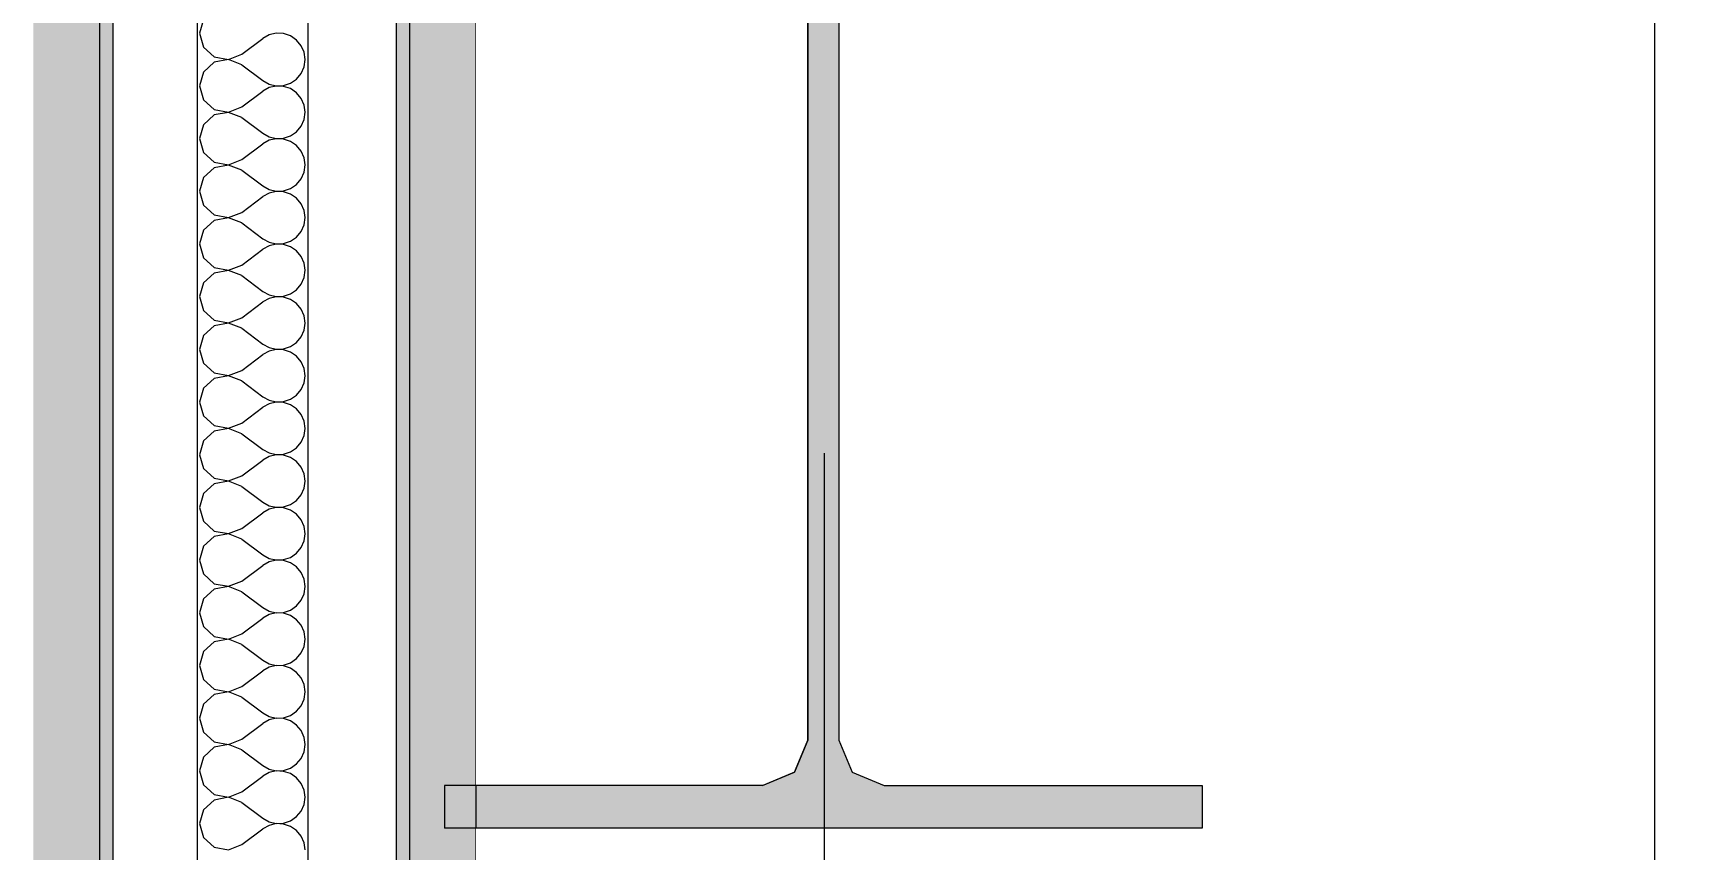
# Model space of a CAD drawing. Header units: millimetres. Extents: x -48147 to 1436659, y -488302 to 18123.
# Drawn here: x 1419576 to 1419950.3, y -467639.1 to -467454.5 of the extents above; entities that cross this region are included whole.
import ezdxf
from ezdxf.enums import TextEntityAlignment as Align

# ---------------------------------------------------------------- set-up
doc = ezdxf.new("R2010")
doc.units = ezdxf.units.MM
doc.header["$MEASUREMENT"] = 0
doc.linetypes.add('Double Dashed', pattern=[546.805537, 264.583325, -105.833328, 70.555556, -105.833328])
doc.linetypes.add('Wipeout_Contour', pattern=[1000, 0, -1000])
for name, color, linetype in [('New_A-15-MG_Structural_Grid_Phase_2', 7, 'Continuous'), ('New_A-25-M_Wall_Int', 7, 'Continuous'), ('New_A-95-D_1_20', 7, 'Continuous'), ('S-280-M_STRUCT_FRAME.IFC Import', 7, 'Continuous')]:
    doc.layers.add(name, color=color, linetype=linetype)
doc.layers.add('New_A-15-MG_Structural_Grid_Phase_2_Pen_No__222', color=7, linetype='Continuous', lineweight=13, true_color=0x65af33)
doc.layers.add('New_A-25-M_Wall_Int_Pen_No__107', color=7, linetype='Continuous', lineweight=15, true_color=0xa6a6a6)
for name, color, linetype, lineweight in [('New_A-25-M_Wall_Int_Pen_No__1', 7, 'Continuous', 13), ('New_A-25-M_Wall_Int_Pen_No__87', 8, 'Continuous', 20), ('New_A-95-D_1_20_Pen_No__1', 7, 'Continuous', 13), ('S-280-M_STRUCT_FRAME.IFC Import_Pen_No__1', 7, 'Continuous', 13), ('S-280-M_STRUCT_FRAME.IFC Import_Pen_No__160', 5, 'Continuous', 200), ('S-280-M_STRUCT_FRAME.IFC Import_Pen_No__90', 8, 'Continuous', 20)]:
    doc.layers.add(name, color=color, linetype=linetype, lineweight=lineweight)
doc.styles.add('GENERATED_STYLE_1', font='')
doc.styles.add('GENERATED_STYLE_2', font='')
doc.styles.get('GENERATED_STYLE_1').set_extended_font_data('Arial')
doc.styles.get('GENERATED_STYLE_2').set_extended_font_data('Swis721 BT')
doc.dimstyles.new('GENERATED_STYLE__4', dxfattribs={"dimtxt": 125, "dimasz": 47.5, "dimexe": 0.18, "dimexo": 50, "dimgap": 0.09, "dimtad": 1, "dimdec": 0, "dimzin": 0, "dimdsep": 46, "dimtxsty": 'GENERATED_STYLE_1', "dimblk": 'ARROWHEAD_2', "dimblk1": 'ARROWHEAD_2', "dimblk2": 'ARROWHEAD_2', "dimcen": 0.09, "dimclrd": 7, "dimclre": 7, "dimclrt": 7, "dimadec": 0, "dimazin": 0, "dimtfac": 1, "dimtdec": 4, "dimtmove": 0, "dimatfit": 3, "dimfxl": 1, "dimtolj": 1, "dimtzin": 0, "dimarcsym": 0})

# ---------------------------------------------------------------- blocks, each defined once
blk = doc.blocks.new('*X202', base_point=(1424163.9, -483032.8))
at = {"layer": 'New_A-25-M_Wall_Int_Pen_No__107', "linetype": 'Continuous'}
for p, q in [((1419614.47, -467451.43), (1419613.58, -467454.56)), ((1419613.58, -467454.56), (1419614.47, -467457.69)), ((1419623.11, -467459.32), (1419627.87, -467455.75)), ((1419629.31, -467454.95), (1419627.87, -467455.75)), ((1419630.9, -467454.58), (1419629.31, -467454.95)), ((1419632.55, -467454.66), (1419630.9, -467454.58)), ((1419634.1, -467455.19), (1419632.55, -467454.66)), ((1419635.46, -467456.12), (1419634.1, -467455.19)), ((1419636.5, -467457.38), (1419635.46, -467456.12)), ((1419614.47, -467457.69), (1419616.87, -467459.88)), ((1419616.87, -467459.88), (1419620.07, -467460.49)), ((1419620.07, -467460.49), (1419623.11, -467459.32)), ((1419637.17, -467458.88), (1419636.5, -467457.38)), ((1419637.39, -467460.51), (1419637.17, -467458.88)), ((1419614.47, -467463.33), (1419613.58, -467466.46)), ((1419616.87, -467461.14), (1419614.47, -467463.33)), ((1419620.07, -467460.54), (1419616.87, -467461.14)), ((1419623.11, -467461.7), (1419620.07, -467460.54)), ((1419623.11, -467461.7), (1419627.87, -467465.27)), ((1419635.46, -467464.91), (1419636.5, -467463.64)), ((1419636.5, -467463.64), (1419637.17, -467462.14)), ((1419637.17, -467462.14), (1419637.39, -467460.51)), ((1419613.58, -467466.46), (1419614.47, -467469.59)), ((1419623.11, -467471.23), (1419627.87, -467467.65)), ((1419627.87, -467465.27), (1419629.31, -467466.07)), ((1419629.31, -467466.86), (1419627.87, -467467.65)), ((1419629.31, -467466.07), (1419630.9, -467466.44)), ((1419630.9, -467466.49), (1419629.31, -467466.86)), ((1419630.9, -467466.44), (1419632.55, -467466.36)), ((1419632.55, -467466.57), (1419630.9, -467466.49)), ((1419632.55, -467466.36), (1419634.1, -467465.84)), ((1419634.1, -467467.09), (1419632.55, -467466.57)), ((1419634.1, -467465.84), (1419635.46, -467464.91)), ((1419635.46, -467468.02), (1419634.1, -467467.09)), ((1419614.47, -467469.59), (1419616.87, -467471.79)), ((1419620.07, -467472.39), (1419623.11, -467471.23)), ((1419636.5, -467469.29), (1419635.46, -467468.02)), ((1419637.17, -467470.79), (1419636.5, -467469.29)), ((1419637.39, -467472.42), (1419637.17, -467470.79)), ((1419614.47, -467475.24), (1419613.58, -467478.37)), ((1419616.87, -467473.04), (1419614.47, -467475.24)), ((1419616.87, -467471.79), (1419620.07, -467472.39)), ((1419620.07, -467472.44), (1419616.87, -467473.04)), ((1419623.11, -467473.61), (1419620.07, -467472.44)), ((1419623.11, -467473.61), (1419627.87, -467477.18)), ((1419636.5, -467475.55), (1419637.17, -467474.04)), ((1419637.17, -467474.04), (1419637.39, -467472.42)), ((1419613.58, -467478.37), (1419614.47, -467481.5)), ((1419627.87, -467477.18), (1419629.31, -467477.97)), ((1419629.31, -467478.76), (1419627.87, -467479.56)), ((1419629.31, -467477.97), (1419630.9, -467478.34)), ((1419630.9, -467478.39), (1419629.31, -467478.76)), ((1419630.9, -467478.34), (1419632.55, -467478.26)), ((1419632.55, -467478.47), (1419630.9, -467478.39)), ((1419632.55, -467478.26), (1419634.1, -467477.74)), ((1419634.1, -467479), (1419632.55, -467478.47)), ((1419634.1, -467477.74), (1419635.46, -467476.81)), ((1419635.46, -467479.93), (1419634.1, -467479)), ((1419635.46, -467476.81), (1419636.5, -467475.55)), ((1419614.47, -467481.5), (1419616.87, -467483.69)), ((1419623.11, -467483.13), (1419627.87, -467479.56)), ((1419636.5, -467481.19), (1419635.46, -467479.93)), ((1419637.17, -467482.69), (1419636.5, -467481.19)), ((1419637.39, -467484.32), (1419637.17, -467482.69)), ((1419616.87, -467484.95), (1419614.47, -467487.14)), ((1419616.87, -467483.69), (1419620.07, -467484.3)), ((1419620.07, -467484.34), (1419616.87, -467484.95)), ((1419620.07, -467484.3), (1419623.11, -467483.13)), ((1419623.11, -467485.51), (1419620.07, -467484.34)), ((1419623.11, -467485.51), (1419627.87, -467489.08)), ((1419636.5, -467487.45), (1419637.17, -467485.95)), ((1419637.17, -467485.95), (1419637.39, -467484.32)), ((1419614.47, -467487.14), (1419613.58, -467490.27)), ((1419613.58, -467490.27), (1419614.47, -467493.4)), ((1419627.87, -467489.08), (1419629.31, -467489.88)), ((1419629.31, -467489.88), (1419630.9, -467490.25)), ((1419630.9, -467490.3), (1419629.31, -467490.67)), ((1419630.9, -467490.25), (1419632.55, -467490.17)), ((1419632.55, -467490.38), (1419630.9, -467490.3)), ((1419632.55, -467490.17), (1419634.1, -467489.64)), ((1419634.1, -467490.9), (1419632.55, -467490.38)), ((1419634.1, -467489.64), (1419635.46, -467488.71)), ((1419635.46, -467488.71), (1419636.5, -467487.45)), ((1419614.47, -467493.4), (1419616.87, -467495.6)), ((1419623.11, -467495.04), (1419627.87, -467491.46)), ((1419629.31, -467490.67), (1419627.87, -467491.46)), ((1419635.46, -467491.83), (1419634.1, -467490.9)), ((1419636.5, -467493.1), (1419635.46, -467491.83)), ((1419637.17, -467494.6), (1419636.5, -467493.1)), ((1419616.87, -467496.85), (1419614.47, -467499.05)), ((1419616.87, -467495.6), (1419620.07, -467496.2)), ((1419620.07, -467496.25), (1419616.87, -467496.85)), ((1419620.07, -467496.2), (1419623.11, -467495.04)), ((1419623.11, -467497.42), (1419620.07, -467496.25)), ((1419623.11, -467497.42), (1419627.87, -467500.99)), ((1419636.5, -467499.35), (1419637.17, -467497.85)), ((1419637.39, -467496.23), (1419637.17, -467494.6)), ((1419637.17, -467497.85), (1419637.39, -467496.23)), ((1419614.47, -467499.05), (1419613.58, -467502.18)), ((1419627.87, -467500.99), (1419629.31, -467501.78)), ((1419632.55, -467502.07), (1419634.1, -467501.55)), ((1419634.1, -467501.55), (1419635.46, -467500.62)), ((1419635.46, -467500.62), (1419636.5, -467499.35)), ((1419613.58, -467502.18), (1419614.47, -467505.31)), ((1419614.47, -467505.31), (1419616.87, -467507.5)), ((1419623.11, -467506.94), (1419627.87, -467503.37)), ((1419629.31, -467502.57), (1419627.87, -467503.37)), ((1419629.31, -467501.78), (1419630.9, -467502.15)), ((1419630.9, -467502.2), (1419629.31, -467502.57)), ((1419630.9, -467502.15), (1419632.55, -467502.07)), ((1419632.55, -467502.28), (1419630.9, -467502.2)), ((1419634.1, -467502.81), (1419632.55, -467502.28)), ((1419635.46, -467503.74), (1419634.1, -467502.81)), ((1419636.5, -467505), (1419635.46, -467503.74)), ((1419637.17, -467506.5), (1419636.5, -467505)), ((1419616.87, -467508.76), (1419614.47, -467510.95)), ((1419616.87, -467507.5), (1419620.07, -467508.11)), ((1419620.07, -467508.15), (1419616.87, -467508.76)), ((1419620.07, -467508.11), (1419623.11, -467506.94)), ((1419623.11, -467509.32), (1419620.07, -467508.15)), ((1419637.39, -467508.13), (1419637.17, -467506.5)), ((1419637.17, -467509.76), (1419637.39, -467508.13)), ((1419614.47, -467510.95), (1419613.58, -467514.08)), ((1419623.11, -467509.32), (1419627.87, -467512.89)), ((1419634.1, -467513.45), (1419635.46, -467512.52)), ((1419635.46, -467512.52), (1419636.5, -467511.26)), ((1419636.5, -467511.26), (1419637.17, -467509.76)), ((1419613.58, -467514.08), (1419614.47, -467517.21)), ((1419623.11, -467518.84), (1419627.87, -467515.27)), ((1419627.87, -467512.89), (1419629.31, -467513.69)), ((1419629.31, -467514.48), (1419627.87, -467515.27)), ((1419629.31, -467513.69), (1419630.9, -467514.06)), ((1419630.9, -467514.11), (1419629.31, -467514.48)), ((1419630.9, -467514.06), (1419632.55, -467513.98)), ((1419632.55, -467514.19), (1419630.9, -467514.11)), ((1419632.55, -467513.98), (1419634.1, -467513.45)), ((1419634.1, -467514.71), (1419632.55, -467514.19)), ((1419635.46, -467515.64), (1419634.1, -467514.71)), ((1419636.5, -467516.91), (1419635.46, -467515.64)), ((1419614.47, -467517.21), (1419616.87, -467519.41)), ((1419616.87, -467519.41), (1419620.07, -467520.01)), ((1419620.07, -467520.06), (1419616.87, -467520.66)), ((1419620.07, -467520.01), (1419623.11, -467518.84)), ((1419623.11, -467521.23), (1419620.07, -467520.06)), ((1419637.17, -467518.41), (1419636.5, -467516.91)), ((1419637.39, -467520.04), (1419637.17, -467518.41)), ((1419637.17, -467521.66), (1419637.39, -467520.04)), ((1419614.47, -467522.86), (1419613.58, -467525.99)), ((1419616.87, -467520.66), (1419614.47, -467522.86)), ((1419623.11, -467521.23), (1419627.87, -467524.8)), ((1419635.46, -467524.43), (1419636.5, -467523.16)), ((1419636.5, -467523.16), (1419637.17, -467521.66)), ((1419613.58, -467525.99), (1419614.47, -467529.12)), ((1419623.11, -467530.75), (1419627.87, -467527.18)), ((1419627.87, -467524.8), (1419629.31, -467525.59)), ((1419629.31, -467526.38), (1419627.87, -467527.18)), ((1419629.31, -467525.59), (1419630.9, -467525.96)), ((1419630.9, -467526.01), (1419629.31, -467526.38)), ((1419630.9, -467525.96), (1419632.55, -467525.88)), ((1419632.55, -467526.09), (1419630.9, -467526.01)), ((1419632.55, -467525.88), (1419634.1, -467525.36)), ((1419634.1, -467526.62), (1419632.55, -467526.09)), ((1419634.1, -467525.36), (1419635.46, -467524.43)), ((1419635.46, -467527.55), (1419634.1, -467526.62)), ((1419636.5, -467528.81), (1419635.46, -467527.55)), ((1419614.47, -467529.12), (1419616.87, -467531.31)), ((1419616.87, -467531.31), (1419620.07, -467531.92)), ((1419620.07, -467531.92), (1419623.11, -467530.75)), ((1419637.17, -467530.31), (1419636.5, -467528.81)), ((1419637.39, -467531.94), (1419637.17, -467530.31)), ((1419614.47, -467534.76), (1419613.58, -467537.89)), ((1419616.87, -467532.57), (1419614.47, -467534.76)), ((1419620.07, -467531.96), (1419616.87, -467532.57)), ((1419623.11, -467533.13), (1419620.07, -467531.96)), ((1419623.11, -467533.13), (1419627.87, -467536.7)), ((1419635.46, -467536.33), (1419636.5, -467535.07)), ((1419636.5, -467535.07), (1419637.17, -467533.57)), ((1419637.17, -467533.57), (1419637.39, -467531.94)), ((1419613.58, -467537.89), (1419614.47, -467541.02)), ((1419627.87, -467536.7), (1419629.31, -467537.5)), ((1419629.31, -467538.29), (1419627.87, -467539.08)), ((1419629.31, -467537.5), (1419630.9, -467537.87)), ((1419630.9, -467537.92), (1419629.31, -467538.29)), ((1419630.9, -467537.87), (1419632.55, -467537.79)), ((1419632.55, -467538), (1419630.9, -467537.92)), ((1419632.55, -467537.79), (1419634.1, -467537.26)), ((1419634.1, -467538.52), (1419632.55, -467538)), ((1419634.1, -467537.26), (1419635.46, -467536.33)), ((1419635.46, -467539.45), (1419634.1, -467538.52)), ((1419614.47, -467541.02), (1419616.87, -467543.22)), ((1419620.07, -467543.82), (1419623.11, -467542.65)), ((1419623.11, -467542.65), (1419627.87, -467539.08)), ((1419636.5, -467540.72), (1419635.46, -467539.45)), ((1419637.17, -467542.22), (1419636.5, -467540.72)), ((1419637.39, -467543.84), (1419637.17, -467542.22)), ((1419616.87, -467544.47), (1419614.47, -467546.67)), ((1419616.87, -467543.22), (1419620.07, -467543.82)), ((1419620.07, -467543.87), (1419616.87, -467544.47)), ((1419623.11, -467545.04), (1419620.07, -467543.87)), ((1419623.11, -467545.04), (1419627.87, -467548.61)), ((1419636.5, -467546.97), (1419637.17, -467545.47)), ((1419637.17, -467545.47), (1419637.39, -467543.84)), ((1419614.47, -467546.67), (1419613.58, -467549.8)), ((1419613.58, -467549.8), (1419614.47, -467552.93)), ((1419627.87, -467548.61), (1419629.31, -467549.4)), ((1419629.31, -467550.19), (1419627.87, -467550.99)), ((1419629.31, -467549.4), (1419630.9, -467549.77)), ((1419630.9, -467549.82), (1419629.31, -467550.19)), ((1419630.9, -467549.77), (1419632.55, -467549.69)), ((1419632.55, -467549.9), (1419630.9, -467549.82)), ((1419632.55, -467549.69), (1419634.1, -467549.17)), ((1419634.1, -467550.43), (1419632.55, -467549.9)), ((1419634.1, -467549.17), (1419635.46, -467548.24)), ((1419635.46, -467548.24), (1419636.5, -467546.97)), ((1419614.47, -467552.93), (1419616.87, -467555.12)), ((1419623.11, -467554.56), (1419627.87, -467550.99)), ((1419635.46, -467551.36), (1419634.1, -467550.43)), ((1419636.5, -467552.62), (1419635.46, -467551.36)), ((1419637.17, -467554.12), (1419636.5, -467552.62)), ((1419616.87, -467556.38), (1419614.47, -467558.57)), ((1419616.87, -467555.12), (1419620.07, -467555.73)), ((1419620.07, -467555.77), (1419616.87, -467556.38)), ((1419620.07, -467555.73), (1419623.11, -467554.56)), ((1419623.11, -467556.94), (1419620.07, -467555.77)), ((1419623.11, -467556.94), (1419627.87, -467560.51)), ((1419636.5, -467558.88), (1419637.17, -467557.38)), ((1419637.39, -467555.75), (1419637.17, -467554.12)), ((1419637.17, -467557.38), (1419637.39, -467555.75)), ((1419614.47, -467558.57), (1419613.58, -467561.7)), ((1419627.87, -467560.51), (1419629.31, -467561.31)), ((1419629.31, -467561.31), (1419630.9, -467561.68)), ((1419632.55, -467561.6), (1419634.1, -467561.07)), ((1419634.1, -467561.07), (1419635.46, -467560.14)), ((1419635.46, -467560.14), (1419636.5, -467558.88)), ((1419613.58, -467561.7), (1419614.47, -467564.83)), ((1419614.47, -467564.83), (1419616.87, -467567.03)), ((1419623.11, -467566.46), (1419627.87, -467562.89)), ((1419629.31, -467562.1), (1419627.87, -467562.89)), ((1419630.9, -467561.73), (1419629.31, -467562.1)), ((1419630.9, -467561.68), (1419632.55, -467561.6)), ((1419632.55, -467561.81), (1419630.9, -467561.73)), ((1419634.1, -467562.33), (1419632.55, -467561.81)), ((1419635.46, -467563.26), (1419634.1, -467562.33)), ((1419636.5, -467564.52), (1419635.46, -467563.26)), ((1419637.17, -467566.03), (1419636.5, -467564.52)), ((1419616.87, -467568.28), (1419614.47, -467570.48)), ((1419616.87, -467567.03), (1419620.07, -467567.63)), ((1419620.07, -467567.68), (1419616.87, -467568.28)), ((1419620.07, -467567.63), (1419623.11, -467566.46)), ((1419623.11, -467568.84), (1419620.07, -467567.68)), ((1419623.11, -467568.84), (1419627.87, -467572.42)), ((1419637.39, -467567.65), (1419637.17, -467566.03)), ((1419637.17, -467569.28), (1419637.39, -467567.65)), ((1419614.47, -467570.48), (1419613.58, -467573.61)), ((1419627.87, -467572.42), (1419629.31, -467573.21)), ((1419634.1, -467572.98), (1419635.46, -467572.05)), ((1419635.46, -467572.05), (1419636.5, -467570.78)), ((1419636.5, -467570.78), (1419637.17, -467569.28)), ((1419613.58, -467573.61), (1419614.47, -467576.74)), ((1419623.11, -467578.37), (1419627.87, -467574.8)), ((1419629.31, -467574), (1419627.87, -467574.8)), ((1419629.31, -467573.21), (1419630.9, -467573.58)), ((1419630.9, -467573.63), (1419629.31, -467574)), ((1419630.9, -467573.58), (1419632.55, -467573.5)), ((1419632.55, -467573.71), (1419630.9, -467573.63)), ((1419632.55, -467573.5), (1419634.1, -467572.98)), ((1419634.1, -467574.23), (1419632.55, -467573.71)), ((1419635.46, -467575.16), (1419634.1, -467574.23)), ((1419636.5, -467576.43), (1419635.46, -467575.16)), ((1419637.17, -467577.93), (1419636.5, -467576.43)), ((1419614.47, -467576.74), (1419616.87, -467578.93)), ((1419616.87, -467580.19), (1419614.47, -467582.38)), ((1419616.87, -467578.93), (1419620.07, -467579.53)), ((1419620.07, -467579.58), (1419616.87, -467580.19)), ((1419620.07, -467579.53), (1419623.11, -467578.37)), ((1419623.11, -467580.75), (1419620.07, -467579.58)), ((1419637.39, -467579.56), (1419637.17, -467577.93)), ((1419637.17, -467581.19), (1419637.39, -467579.56)), ((1419614.47, -467582.38), (1419613.58, -467585.51)), ((1419623.11, -467580.75), (1419627.87, -467584.32)), ((1419634.1, -467584.88), (1419635.46, -467583.95)), ((1419635.46, -467583.95), (1419636.5, -467582.69)), ((1419636.5, -467582.69), (1419637.17, -467581.19)), ((1419613.58, -467585.51), (1419614.47, -467588.64)), ((1419623.11, -467590.27), (1419627.87, -467586.7)), ((1419627.87, -467584.32), (1419629.31, -467585.12)), ((1419629.31, -467585.91), (1419627.87, -467586.7)), ((1419629.31, -467585.12), (1419630.9, -467585.49)), ((1419630.9, -467585.54), (1419629.31, -467585.91)), ((1419630.9, -467585.49), (1419632.55, -467585.41)), ((1419632.55, -467585.61), (1419630.9, -467585.54)), ((1419632.55, -467585.41), (1419634.1, -467584.88)), ((1419634.1, -467586.14), (1419632.55, -467585.61)), ((1419635.46, -467587.07), (1419634.1, -467586.14)), ((1419636.5, -467588.33), (1419635.46, -467587.07)), ((1419614.47, -467588.64), (1419616.87, -467590.84)), ((1419616.87, -467590.84), (1419620.07, -467591.44)), ((1419620.07, -467591.44), (1419623.11, -467590.27)), ((1419637.17, -467589.84), (1419636.5, -467588.33)), ((1419637.39, -467591.46), (1419637.17, -467589.84)), ((1419637.17, -467593.09), (1419637.39, -467591.46)), ((1419614.47, -467594.29), (1419613.58, -467597.42)), ((1419616.87, -467592.09), (1419614.47, -467594.29)), ((1419620.07, -467591.49), (1419616.87, -467592.09)), ((1419623.11, -467592.65), (1419620.07, -467591.49)), ((1419623.11, -467592.65), (1419627.87, -467596.23)), ((1419635.46, -467595.86), (1419636.5, -467594.59)), ((1419636.5, -467594.59), (1419637.17, -467593.09)), ((1419613.58, -467597.42), (1419614.47, -467600.55)), ((1419623.11, -467602.18), (1419627.87, -467598.61)), ((1419627.87, -467596.23), (1419629.31, -467597.02)), ((1419629.31, -467597.81), (1419627.87, -467598.61)), ((1419629.31, -467597.02), (1419630.9, -467597.39)), ((1419630.9, -467597.44), (1419629.31, -467597.81)), ((1419630.9, -467597.39), (1419632.55, -467597.31)), ((1419632.55, -467597.52), (1419630.9, -467597.44)), ((1419632.55, -467597.31), (1419634.1, -467596.79)), ((1419634.1, -467598.04), (1419632.55, -467597.52)), ((1419634.1, -467596.79), (1419635.46, -467595.86)), ((1419635.46, -467598.97), (1419634.1, -467598.04)), ((1419614.47, -467600.55), (1419616.87, -467602.74)), ((1419620.07, -467603.34), (1419623.11, -467602.18)), ((1419636.5, -467600.24), (1419635.46, -467598.97)), ((1419637.17, -467601.74), (1419636.5, -467600.24)), ((1419637.39, -467603.37), (1419637.17, -467601.74)), ((1419614.47, -467606.19), (1419613.58, -467609.32)), ((1419616.87, -467604), (1419614.47, -467606.19)), ((1419616.87, -467602.74), (1419620.07, -467603.34)), ((1419620.07, -467603.39), (1419616.87, -467604)), ((1419623.11, -467604.56), (1419620.07, -467603.39)), ((1419623.11, -467604.56), (1419627.87, -467608.13)), ((1419636.5, -467606.5), (1419637.17, -467604.99)), ((1419637.17, -467604.99), (1419637.39, -467603.37)), ((1419613.58, -467609.32), (1419614.47, -467612.45)), ((1419627.87, -467608.13), (1419629.31, -467608.92)), ((1419629.31, -467609.72), (1419627.87, -467610.51)), ((1419629.31, -467608.92), (1419630.9, -467609.3)), ((1419630.9, -467609.34), (1419629.31, -467609.72)), ((1419630.9, -467609.3), (1419632.55, -467609.22)), ((1419632.55, -467609.42), (1419630.9, -467609.34)), ((1419632.55, -467609.22), (1419634.1, -467608.69)), ((1419634.1, -467609.95), (1419632.55, -467609.42)), ((1419634.1, -467608.69), (1419635.46, -467607.76)), ((1419635.46, -467610.88), (1419634.1, -467609.95)), ((1419635.46, -467607.76), (1419636.5, -467606.5)), ((1419614.47, -467612.45), (1419616.87, -467614.64)), ((1419623.11, -467614.08), (1419627.87, -467610.51)), ((1419636.5, -467612.14), (1419635.46, -467610.88)), ((1419637.17, -467613.65), (1419636.5, -467612.14)), ((1419637.39, -467615.27), (1419637.17, -467613.65)), ((1419616.87, -467615.9), (1419614.47, -467618.1)), ((1419616.87, -467614.64), (1419620.07, -467615.25)), ((1419620.07, -467615.3), (1419616.87, -467615.9)), ((1419620.07, -467615.25), (1419623.11, -467614.08)), ((1419623.11, -467616.46), (1419620.07, -467615.3)), ((1419623.11, -467616.46), (1419627.87, -467620.04)), ((1419636.5, -467618.4), (1419637.17, -467616.9)), ((1419637.17, -467616.9), (1419637.39, -467615.27)), ((1419614.47, -467618.1), (1419613.58, -467621.23)), ((1419613.58, -467621.23), (1419614.47, -467624.35)), ((1419627.87, -467620.04), (1419629.31, -467620.83)), ((1419629.31, -467620.83), (1419630.9, -467621.2)), ((1419630.9, -467621.25), (1419629.31, -467621.62)), ((1419630.9, -467621.2), (1419632.55, -467621.12)), ((1419632.55, -467621.33), (1419630.9, -467621.25)), ((1419632.55, -467621.12), (1419634.1, -467620.6)), ((1419634.1, -467621.85), (1419632.55, -467621.33)), ((1419634.1, -467620.6), (1419635.46, -467619.67)), ((1419635.46, -467619.67), (1419636.5, -467618.4)), ((1419614.47, -467624.35), (1419616.87, -467626.55)), ((1419623.11, -467625.99), (1419627.87, -467622.42)), ((1419629.31, -467621.62), (1419627.87, -467622.42)), ((1419635.46, -467622.78), (1419634.1, -467621.85)), ((1419636.5, -467624.05), (1419635.46, -467622.78)), ((1419637.17, -467625.55), (1419636.5, -467624.05)), ((1419616.87, -467627.81), (1419614.47, -467630)), ((1419616.87, -467626.55), (1419620.07, -467627.15)), ((1419620.07, -467627.2), (1419616.87, -467627.81)), ((1419620.07, -467627.15), (1419623.11, -467625.99)), ((1419623.11, -467628.37), (1419620.07, -467627.2)), ((1419623.11, -467628.37), (1419627.87, -467631.94)), ((1419636.5, -467630.31), (1419637.17, -467628.8)), ((1419637.39, -467627.18), (1419637.17, -467625.55)), ((1419637.17, -467628.8), (1419637.39, -467627.18)), ((1419614.47, -467630), (1419613.58, -467633.13)), ((1419627.87, -467631.94), (1419629.31, -467632.73)), ((1419632.55, -467633.03), (1419634.1, -467632.5)), ((1419634.1, -467632.5), (1419635.46, -467631.57)), ((1419635.46, -467631.57), (1419636.5, -467630.31)), ((1419613.58, -467633.13), (1419614.47, -467636.26)), ((1419614.47, -467636.26), (1419616.87, -467638.45)), ((1419623.11, -467637.89), (1419627.87, -467634.32)), ((1419629.31, -467633.53), (1419627.87, -467634.32)), ((1419629.31, -467632.73), (1419630.9, -467633.11)), ((1419630.9, -467633.15), (1419629.31, -467633.53)), ((1419630.9, -467633.11), (1419632.55, -467633.03)), ((1419632.55, -467633.23), (1419630.9, -467633.15)), ((1419634.1, -467633.76), (1419632.55, -467633.23)), ((1419635.46, -467634.69), (1419634.1, -467633.76)), ((1419636.5, -467635.95), (1419635.46, -467634.69)), ((1419637.17, -467637.46), (1419636.5, -467635.95)), ((1419616.87, -467638.45), (1419620.07, -467639.06)), ((1419620.07, -467639.06), (1419623.11, -467637.89)), ((1419637.39, -467639.08), (1419637.17, -467637.46))]:
    blk.add_line(p, q, dxfattribs=at)
blk = doc.blocks.new('Section Elem_178_2', base_point=(1424163.9, -483032.8))
at = {"layer": 'New_A-25-M_Wall_Int_Pen_No__107', "linetype": 'Continuous'}
for points in [[(1419590.99, -466936.53), (1419575.99, -466936.53), (1419575.99, -468424.8), (1419590.99, -468424.8)], [(1419675.99, -466936.53), (1419660.99, -466936.53), (1419660.99, -468424.8), (1419675.99, -468424.8), (1419675.99, -467907.8), (1419669.83, -467907.8), (1419669.83, -467882.8), (1419675.99, -467882.8)]]:
    blk.add_hatch(color=256, dxfattribs=at).paths.add_polyline_path(points)
at = {"layer": 'New_A-25-M_Wall_Int_Pen_No__107', "linetype": 'Continuous', "lineweight": 0, "true_color": 0x535353}
blk.add_hatch(color=251, dxfattribs=at).paths.add_polyline_path([(1419660.99, -466936.53), (1419657.99, -466936.53), (1419657.99, -468424.8), (1419660.99, -468424.8)])
at = {"layer": 'New_A-25-M_Wall_Int_Pen_No__1', "linetype": 'Continuous'}
for p, q in [((1419590.99, -466936.53), (1419590.99, -468424.8)), ((1419660.99, -466936.53), (1419660.99, -468424.8)), ((1419675.99, -466936.53), (1419675.99, -467882.8))]:
    blk.add_line(p, q, dxfattribs=at)
at = {"color": 254, "linetype": 'Wipeout_Contour', "lineweight": 0, "ltscale": 5978797.34800514}
blk.add_wipeout([(1419657.99, -466936.53), (1419637.99, -466936.53), (1419637.99, -468424.8), (1419657.99, -468424.8)], dxfattribs=at).dxf.layer = 'New_A-25-M_Wall_Int'
at = {"layer": 'New_A-25-M_Wall_Int_Pen_No__1', "linetype": 'Continuous'}
blk.add_line((1419657.99, -466936.53), (1419657.99, -468424.8), dxfattribs=at)
at = {"color": 254, "linetype": 'Wipeout_Contour', "lineweight": 0, "ltscale": 5978711.867128056}
blk.add_wipeout([(1419637.99, -466936.53), (1419612.99, -466936.53), (1419612.99, -468424.8), (1419637.99, -468424.8)], dxfattribs=at).dxf.layer = 'New_A-25-M_Wall_Int'
at = {"layer": 'New_A-25-M_Wall_Int_Pen_No__1', "linetype": 'Continuous'}
blk.add_line((1419637.99, -466936.53), (1419637.99, -468424.8), dxfattribs=at)
at = {"layer": 'New_A-25-M_Wall_Int'}
blk.add_blockref('*X202', (1424163.9, -483032.8), dxfattribs=at)
at = {"color": 254, "linetype": 'Wipeout_Contour', "lineweight": 0, "ltscale": 5978628.285936253}
blk.add_wipeout([(1419612.99, -466936.53), (1419593.99, -466936.53), (1419593.99, -468424.8), (1419612.99, -468424.8)], dxfattribs=at).dxf.layer = 'New_A-25-M_Wall_Int'
at = {"layer": 'New_A-25-M_Wall_Int_Pen_No__107', "linetype": 'Continuous', "lineweight": 0, "true_color": 0x535353}
blk.add_hatch(color=251, dxfattribs=at).paths.add_polyline_path([(1419593.99, -466936.53), (1419590.99, -466936.53), (1419590.99, -468424.8), (1419593.99, -468424.8)])
at = {"layer": 'New_A-25-M_Wall_Int_Pen_No__1', "linetype": 'Continuous'}
for p, q in [((1419593.99, -466936.53), (1419593.99, -468424.8)), ((1419612.99, -466936.53), (1419612.99, -468424.8))]:
    blk.add_line(p, q, dxfattribs=at)
blk = doc.blocks.new('Section Elem_203_2', base_point=(1424163.9, -483032.8))
at = {"color": 254, "linetype": 'Wipeout_Contour', "lineweight": 0, "ltscale": 11957650.74327939}
blk.add_wipeout([(1419675.99, -467292.5), (1419675.99, -467624.5), (1419740.74, -467624.5), (1419747.95, -467621.51), (1419750.94, -467614.3), (1419750.94, -467302.7), (1419747.95, -467295.48), (1419740.74, -467292.5)], dxfattribs=at).dxf.layer = 'New_A-25-M_Wall_Int'
at = {"color": 254, "linetype": 'Wipeout_Contour', "lineweight": 0, "ltscale": 20927074.39337669}
blk.add_wipeout([(1419675.99, -467634.2), (1419675.99, -467882.8), (1419942.21, -467882.8), (1419942.21, -467282.8), (1419839.99, -467282.8), (1419839.99, -467292.5), (1419768.14, -467292.5), (1419760.93, -467295.48), (1419757.94, -467302.7), (1419757.94, -467614.3), (1419760.93, -467621.51), (1419768.14, -467624.5), (1419839.99, -467624.5), (1419839.99, -467634.2)], dxfattribs=at).dxf.layer = 'New_A-25-M_Wall_Int'
at = {"layer": 'New_A-25-M_Wall_Int_Pen_No__87', "linetype": 'Continuous'}
blk.add_line((1419942.21, -467882.8), (1419942.21, -467282.8), dxfattribs=at)
blk = doc.blocks.new('Section Elem_395_2', base_point=(1424163.9, -483032.8))
at = {"layer": 'S-280-M_STRUCT_FRAME.IFC Import_Pen_No__160', "linetype": 'Continuous', "lineweight": 0, "true_color": 0x00007f}
blk.add_hatch(color=176, dxfattribs=at).paths.add_polyline_path([(1419839.99, -467634.2), (1419839.99, -467624.5), (1419768.14, -467624.5), (1419760.93, -467621.51), (1419757.94, -467614.3), (1419757.94, -467302.7), (1419760.93, -467295.48), (1419768.14, -467292.5), (1419839.99, -467292.5), (1419839.99, -467282.8), (1419668.89, -467282.8), (1419668.89, -467292.5), (1419740.74, -467292.5), (1419747.95, -467295.48), (1419750.94, -467302.7), (1419750.94, -467614.3), (1419747.95, -467621.51), (1419740.74, -467624.5), (1419668.89, -467624.5), (1419668.89, -467634.2)])
at = {"layer": 'S-280-M_STRUCT_FRAME.IFC Import_Pen_No__1', "linetype": 'Continuous'}
for p, q in [((1419668.89, -467282.8), (1419668.89, -467292.5)), ((1419839.99, -467282.8), (1419668.89, -467282.8)), ((1419839.99, -467282.8), (1419839.99, -467292.5)), ((1419668.89, -467624.5), (1419668.89, -467634.2)), ((1419839.99, -467624.5), (1419839.99, -467634.2)), ((1419839.99, -467634.2), (1419668.89, -467634.2))]:
    blk.add_line(p, q, dxfattribs=at)
at = {"layer": 'S-280-M_STRUCT_FRAME.IFC Import_Pen_No__1', "linetype": 'Continuous', "flags": 128}
for points in [[(1419747.95, -467295.48), (1419740.74, -467292.5), (1419668.89, -467292.5)], [(1419747.95, -467295.48), (1419750.94, -467302.7), (1419750.94, -467614.3), (1419747.95, -467621.51)], [(1419760.93, -467295.48), (1419757.94, -467302.7), (1419757.94, -467614.3), (1419760.93, -467621.51)], [(1419839.99, -467292.5), (1419768.14, -467292.5), (1419760.93, -467295.48)], [(1419747.95, -467621.51), (1419740.74, -467624.5), (1419668.89, -467624.5)], [(1419760.93, -467621.51), (1419768.14, -467624.5), (1419839.99, -467624.5)]]:
    blk.add_lwpolyline(points, dxfattribs=at)
at = {"layer": 'S-280-M_STRUCT_FRAME.IFC Import_Pen_No__90', "linetype": 'Continuous'}
for p, q in [((1419747.92, -467295.48), (1419740.7, -467292.5)), ((1419750.9, -467302.7), (1419747.92, -467295.48)), ((1419750.9, -467614.3), (1419750.9, -467302.7)), ((1419747.92, -467621.51), (1419750.9, -467614.3)), ((1419740.7, -467624.5), (1419747.92, -467621.51))]:
    blk.add_line(p, q, dxfattribs=at)
blk = doc.blocks.new('Standard grid marker[3]_2', base_point=(1419754.62, -461628.17))
at = {"layer": 'New_A-15-MG_Structural_Grid_Phase_2_Pen_No__222', "linetype": 'Double Dashed'}
blk.add_line((1419754.62, -462628.17), (1419754.62, -486032.8), dxfattribs=at)
at = {"layer": 'New_A-15-MG_Structural_Grid_Phase_2_Pen_No__222', "style": 'GENERATED_STYLE_2'}
for tag, p in [('AC_MarkerText_1_0', (1419754.62, -461357.58)), ('AC_MarkerText_1_1', (1419754.62, -487262.21))]:
    blk.add_attdef(tag, text='', height=175, rotation=360, dxfattribs=at).set_placement(p, align=Align.MIDDLE_CENTER)
blk = doc.blocks.new('*D527', base_point=(1424163.9, -483032.8))
at = {"layer": 'New_A-95-D_1_20_Pen_No__1', "linetype": 'Continuous'}
for p, q in [((1414179.05, -467264.75), (1414241.55, -467300.84)), ((1414257.17, -467282.8), (1414163.42, -467282.8)), ((1414210.3, -470882.8), (1414210.3, -467282.8)), ((1414179.05, -470864.75), (1414241.55, -470900.84)), ((1414257.17, -470882.8), (1414163.42, -470882.8)), ((1414210.3, -470907.8), (1414210.3, -470882.8))]:
    blk.add_line(p, q, dxfattribs=at)
at = {"layer": 'New_A-95-D_1_20_Pen_No__1', "insert": (1414185.3, -469297.29), "char_height": 125, "attachment_point": 7, "rotation": 90, "style": 'GENERATED_STYLE_1'}
blk.add_mtext('\\A1;{\\fArial|b0|i0|c0|p34;3,600}', dxfattribs=at)
blk = doc.blocks.new('ARROWHEAD_2')
at = {"color": 0, "linetype": 'Continuous', "lineweight": 0}
for p, q in [((-0.3781, -0.655), (0.3781, 0.655)), ((0, 0), (-1, 0))]:
    blk.add_line(p, q, dxfattribs=at)

msp = doc.modelspace()

# ---------------------------------------------------------------- block references
at = {"layer": 'New_A-25-M_Wall_Int'}
msp.add_blockref('Section Elem_178_2', (1424163.9, -483032.8), dxfattribs=at)

# ---------------------------------------------------------------- next in the draw order: block references
msp.add_blockref('Section Elem_203_2', (1424163.9, -483032.8), dxfattribs=at)

# ---------------------------------------------------------------- next in the draw order: block references
at = {"layer": 'New_A-15-MG_Structural_Grid_Phase_2', "color": 8, "linetype": 'Continuous', "lineweight": 15}
msp.add_blockref('Standard grid marker[3]_2', (1419754.62, -461628.17), dxfattribs=at)
at = {"layer": 'S-280-M_STRUCT_FRAME.IFC Import'}
msp.add_blockref('Section Elem_395_2', (1424163.9, -483032.8), dxfattribs=at)

# ---------------------------------------------------------------- next in the draw order: dimensions: what is measured, and where the dimension line sits
at = {"layer": 'New_A-95-D_1_20', "linetype": 'Continuous'}
dim = msp.add_linear_dim(base=(1414210.3, -467282.8), p1=(1421900.96, -470882.8), p2=(1414203.34, -467282.8), angle=90, dimstyle='GENERATED_STYLE__4', dxfattribs=at)
dim.commit()
dim.dimension.update_dxf_attribs({"geometry": '*D527', "text_midpoint": (1414122.8, -469060.15), "dimtype": 160, "text_rotation": 90})

doc.saveas('drawing.dxf')
